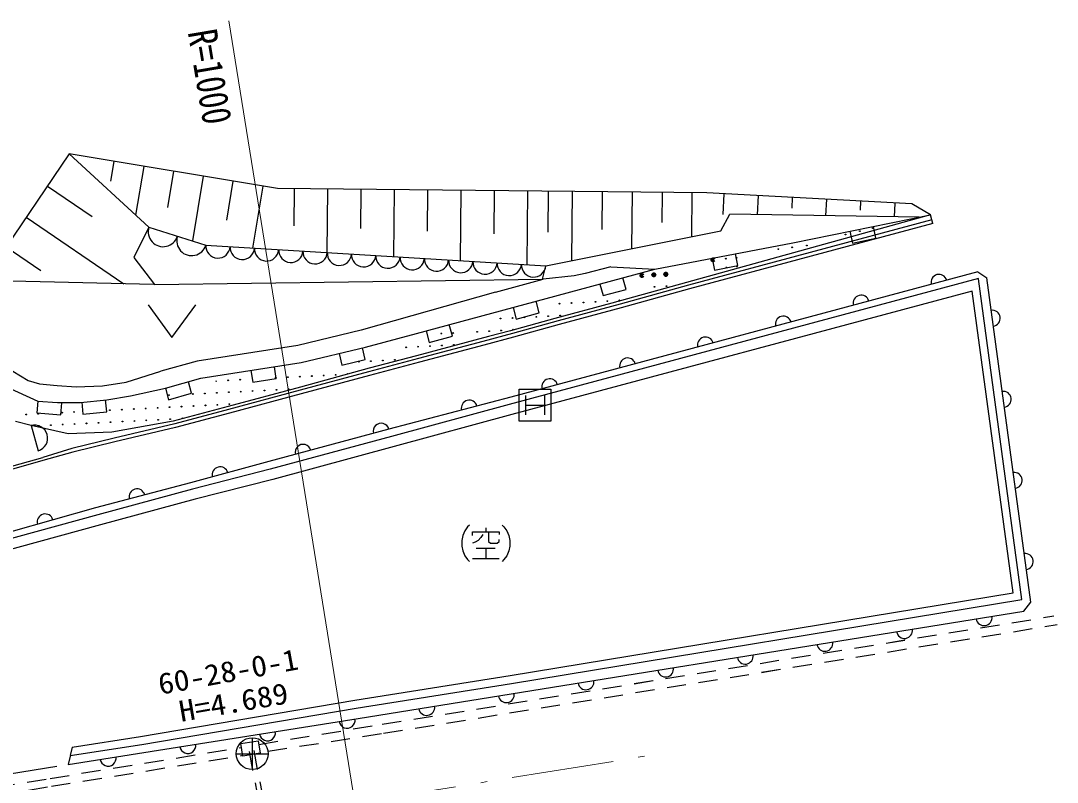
# Model space of a CAD drawing. Units: millimetres, scale not verified. Extents: x 40000 to 680000, y 20000 to 380000.
# Drawn here: x 94507 to 159504, y 270373 to 318107 of the extents above; entities that cross this region are included whole.
import ezdxf
from ezdxf.enums import TextEntityAlignment as Align

# ---------------------------------------------------------------- set-up
doc = ezdxf.new("R2010")
doc.units = ezdxf.units.MM
doc.header["$LTSCALE"] = 1000
for name, pattern in [('USER1', [2, 1.2, -0.8]), ('USER2', [10, 6.4, -1.6, 0.4, -1.6]), ('USER3', [4, 3, -1])]:
    doc.linetypes.add(name, pattern=pattern)
for name, color, linetype, lineweight in [('M-BGD', 7, 'Continuous', 25), ('M-BMK', 2, 'USER2', 13), ('M-BMK-SRVR', 3, 'Continuous', 25), ('M-STR-HTXT', 7, 'Continuous', 13), ('M-STR-STR3', 7, 'Continuous', 25), ('M-TTL', 2, 'Continuous', 140)]:
    doc.layers.add(name, color=color, linetype=linetype, lineweight=lineweight)
doc.styles.add('ＭＳ ゴシック', font='')
doc.styles.get('ＭＳ ゴシック').set_extended_font_data('MS Gothic')

msp = doc.modelspace()

# ---------------------------------------------------------------- linework, layer by layer
at = {"layer": 'M-BGD'}
for p, q in [((97549, 309755), (92157, 301832)), ((97549, 309755), (92157, 301832)), ((97549, 309755), (102542, 305161)), ((97549, 309755), (102542, 305161)), ((100349, 309290), (100142, 308044)), ((100349, 309290), (100142, 308044)), ((102216, 308980), (101709, 305928)), ((102216, 308980), (101709, 305928)), ((104082, 308670), (103704, 306393)), ((104082, 308670), (103704, 306393)), ((105949, 308360), (105275, 304302)), ((105949, 308360), (105275, 304302)), ((96181, 307745), (98992, 305833)), ((96181, 307745), (98992, 305833)), ((107816, 308051), (107410, 305606)), ((107816, 308051), (107410, 305606)), ((109682, 307741), (109039, 303861)), ((109682, 307741), (109039, 303861)), ((111660, 307575), (111637, 305254)), ((111660, 307575), (111637, 305254)), ((113749, 307555), (113710, 303580)), ((113749, 307555), (113710, 303580)), ((115838, 307534), (115814, 305086)), ((115838, 307534), (115814, 305086)), ((117926, 307513), (117885, 303329)), ((117926, 307513), (117885, 303329)), ((120015, 307493), (119990, 304919)), ((120015, 307493), (119990, 304919)), ((122104, 307472), (122061, 303078)), ((122104, 307472), (122061, 303078)), ((124193, 307451), (124166, 304752)), ((124193, 307451), (124166, 304752)), ((126282, 307431), (126236, 302826)), ((126282, 307431), (126236, 302826)), ((127576, 304848), (127602, 307418)), ((127576, 304848), (127602, 307418)), ((129094, 307403), (129052, 303076)), ((129094, 307403), (129052, 303076)), ((130970, 307384), (130946, 305023)), ((130970, 307384), (130946, 305023)), ((132845, 307366), (132810, 303821)), ((132845, 307366), (132810, 303821)), ((134720, 307347), (134701, 305455)), ((134720, 307347), (134701, 305455)), ((136595, 307329), (136568, 304566)), ((136595, 307329), (136568, 304566)), ((138604, 307262), (138533, 305955)), ((138604, 307262), (138533, 305955)), ((140747, 307146), (140682, 305950)), ((140747, 307146), (140682, 305950)), ((142889, 307030), (142853, 306362)), ((142889, 307030), (142853, 306362)), ((145032, 306914), (144976, 305885)), ((145032, 306914), (144976, 305885)), ((147174, 306798), (147144, 306230)), ((147174, 306798), (147144, 306230)), ((149317, 306682), (149270, 305819)), ((149317, 306682), (149270, 305819)), ((94853, 305793), (100982, 301623)), ((94853, 305793), (100982, 301623)), ((151552, 305940), (136262, 301702)), ((151552, 305940), (136262, 301702)), ((138401, 304929), (138976, 305976)), ((138401, 304929), (138976, 305976)), ((150845, 305795), (138976, 305976)), ((150845, 305795), (138976, 305976)), ((142926, 304178), (151552, 305940)), ((142926, 304178), (151552, 305940)), ((102542, 305161), (101608, 303261)), ((102542, 305161), (101608, 303261)), ((127429, 302754), (138401, 304929)), ((127429, 302754), (138401, 304929)), ((93591, 303938), (95766, 302459)), ((93591, 303938), (95766, 302459)), ((134272, 302526), (142926, 304178)), ((134272, 302526), (142926, 304178)), ((101608, 303261), (102890, 301579)), ((101608, 303261), (102890, 301579)), ((154529, 302366), (125239, 294507)), ((154529, 302366), (125239, 294507)), ((127221, 301901), (127429, 302754)), ((127221, 301901), (127429, 302754)), ((131516, 302673), (134272, 302526)), ((131516, 302673), (134272, 302526)), ((154529, 302366), (155079, 302001)), ((154529, 302366), (155079, 302001)), ((102862, 301578), (92157, 301832)), ((102862, 301578), (92157, 301832)), ((102890, 301579), (127221, 301901)), ((102890, 301579), (127221, 301901)), ((124284, 301091), (127273, 301903)), ((124284, 301091), (127273, 301903)), ((129219, 302127), (127273, 301903)), ((129219, 302127), (127273, 301903)), ((157290, 281834), (154563, 301931)), ((157290, 281834), (154563, 301931)), ((157837, 281667), (155079, 302001)), ((157837, 281667), (155079, 302001)), ((156729, 282249), (154163, 301162)), ((156729, 282249), (154163, 301162)), ((93612, 295150), (95585, 294271)), ((93612, 295150), (95585, 294271)), ((99913, 294345), (101400, 294598)), ((99913, 294345), (101400, 294598)), ((126157, 294610), (126157, 293410)), ((126157, 294610), (126157, 293410)), ((127357, 294610), (127357, 293410)), ((127357, 294610), (127357, 293410)), ((95585, 294271), (96821, 294169)), ((95585, 294271), (96821, 294169)), ((96821, 294169), (98256, 294184)), ((96821, 294169), (98256, 294184)), ((98256, 294184), (99913, 294345)), ((98256, 294184), (99913, 294345)), ((126157, 294010), (127357, 294010)), ((126157, 294010), (127357, 294010)), ((95151, 292729), (95601, 291156)), ((95151, 292729), (95601, 291156)), ((92464, 289783), (95896, 290728)), ((92464, 289783), (95896, 290728)), ((95891, 290534), (92570, 289603)), ((95891, 290534), (92570, 289603)), ((123666, 286314), (123666, 286074)), ((123666, 286314), (123666, 286074)), ((123066, 285054), (124266, 285054)), ((123066, 285054), (124266, 285054)), ((123666, 285054), (123666, 284394)), ((123666, 285054), (123666, 284394)), ((122826, 284394), (124506, 284394)), ((122826, 284394), (124506, 284394)), ((125191, 277065), (156729, 282249)), ((125191, 277065), (156729, 282249)), ((157411, 281092), (157837, 281667)), ((157411, 281092), (157837, 281667)), ((97725, 272572), (97611, 272043)), ((97725, 272572), (97611, 272043))]:
    msp.add_line(p, q, dxfattribs=at)
at = {"layer": 'M-BGD', "linetype": 'USER1'}
for p, q in [((109116, 272356), (110846, 263364)), ((108821, 272299), (110552, 263307))]:
    msp.add_line(p, q, dxfattribs=at)
at = {"layer": 'M-BGD', "linetype": 'USER3'}
msp.add_line((93805, 270891), (97490, 271489), dxfattribs=at)
msp.add_line((93805, 270891), (97490, 271489), dxfattribs=at)
at = {"layer": 'M-BGD'}
for points in [[(151703, 305396), (151552, 305940), (150388, 306625), (137533, 307320), (110616, 307586), (97549, 309755)], [(151703, 305396), (151552, 305940), (150388, 306625), (137533, 307320), (110616, 307586), (97549, 309755)], [(151641, 305628), (136382, 301528), (132095, 300350), (128201, 299294), (125339, 298506), (123486, 298006), (119452, 296945), (116317, 296106), (112021, 294946), (107534, 293733), (104164, 292840), (100356, 291949), (97708, 291289), (95896, 290728)], [(151641, 305628), (136382, 301528), (132095, 300350), (128201, 299294)], [(151703, 305396), (136445, 301296), (132158, 300118), (128265, 299062), (125402, 298274), (123548, 297774), (119514, 296713), (116379, 295874), (112083, 294714), (107596, 293501), (104222, 292607), (100412, 291715), (97769, 291057), (95891, 290534)], [(102542, 305161), (106115, 304037), (127429, 302754)], [(102542, 305161), (106115, 304037), (127429, 302754)], [(146504, 304909), (146655, 304174), (148124, 304474), (147974, 305209)], [(146504, 304909), (146655, 304174), (148124, 304474), (147974, 305209)], [(137862, 303212), (138003, 302475), (139476, 302756), (139336, 303493)], [(137862, 303212), (138003, 302475), (139476, 302756), (139336, 303493)], [(101400, 294598), (103578, 295075), (105807, 295699), (112090, 296679), (116125, 297651), (119320, 298503), (134272, 302526)], [(101400, 294598), (103578, 295075), (105807, 295699), (112090, 296679), (116125, 297651), (119320, 298503), (134272, 302526)], [(131516, 302673), (129910, 302253), (129219, 302127)], [(131516, 302673), (129910, 302253), (129219, 302127)], [(136262, 301702), (131571, 300410), (127992, 299442), (125208, 298677), (123837, 298322), (119324, 297109), (116356, 296326), (112044, 295131), (107514, 293929), (104073, 293003), (100224, 292315), (97471, 292211), (95151, 292729), (94184, 292983)], [(136262, 301702), (131571, 300410), (127992, 299442), (125208, 298677), (123837, 298322), (119324, 297109), (116356, 296326), (112044, 295131), (107514, 293929), (104073, 293003), (100224, 292315), (97471, 292211), (95151, 292729), (94184, 292983)], [(154562, 301942), (125140, 294056), (117748, 292056), (110140, 289990), (105284, 288742), (99336, 287127)], [(154562, 301942), (125140, 294056), (117748, 292056), (110140, 289990), (105284, 288742), (99336, 287127)], [(130824, 301598), (131019, 300874), (132467, 301264), (132272, 301988)], [(130824, 301598), (131019, 300874), (132467, 301264), (132272, 301988)], [(154163, 301162), (125309, 293428), (117918, 291428), (110306, 289361), (105450, 288113), (99507, 286500)], [(154163, 301162), (125309, 293428), (117918, 291428), (110306, 289361), (105450, 288113), (99507, 286500)], [(124281, 301089), (115854, 298717), (111876, 297758), (105573, 296776), (103282, 296134)], [(124281, 301089), (115854, 298717), (111876, 297758), (105573, 296776), (103282, 296134)], [(102490, 300292), (103990, 298252), (105490, 300292)], [(102490, 300292), (103990, 298252), (105490, 300292)], [(125377, 300133), (125572, 299409), (127020, 299798), (126825, 300523)], [(125377, 300133), (125572, 299409), (127020, 299798), (126825, 300523)], [(128265, 299062), (125402, 298274), (123548, 297774), (119514, 296713), (116379, 295874), (112083, 294714), (107596, 293501), (104222, 292607), (100412, 291715), (97769, 291057), (95891, 290534)], [(119930, 298667), (120125, 297943), (121573, 298333), (121379, 299057)], [(119930, 298667), (120125, 297943), (121573, 298333), (121379, 299057)], [(125339, 298506), (123486, 298006), (119452, 296945), (116317, 296106), (112021, 294946), (107534, 293733), (104164, 292840), (100356, 291949), (97708, 291289), (95896, 290728)], [(114470, 297252), (114646, 296523), (116104, 296874), (115928, 297603)], [(114470, 297252), (114646, 296523), (116104, 296874), (115928, 297603)], [(93038, 296723), (94982, 295548), (95685, 295341), (96792, 295252), (97988, 295159), (99630, 295218), (101112, 295459), (103282, 296134)], [(93038, 296723), (94982, 295548), (95685, 295341), (96792, 295252), (97988, 295159), (99630, 295218), (101112, 295459), (103282, 296134)], [(108936, 296187), (109051, 295446), (110533, 295677), (110418, 296418)], [(108936, 296187), (109051, 295446), (110533, 295677), (110418, 296418)], [(103578, 295075), (103781, 294353), (105225, 294757), (105023, 295480)], [(103578, 295075), (103781, 294353), (105225, 294757), (105023, 295480)], [(125239, 294507), (117590, 292505), (110071, 290476), (105159, 289137), (99188, 287585)], [(125239, 294507), (117590, 292505), (110071, 290476), (105159, 289137), (99188, 287585)], [(95585, 294271), (95523, 293524), (97018, 293401), (97080, 294148)], [(95585, 294271), (95523, 293524), (97018, 293401), (97080, 294148)], [(98338, 294192), (98411, 293445), (99903, 293590), (99831, 294337)], [(98338, 294192), (98411, 293445), (99903, 293590), (99831, 294337)], [(99188, 287585), (93893, 286079), (90028, 285042), (86585, 284074)], [(99188, 287585), (93893, 286079), (90028, 285042), (86585, 284074)], [(99336, 287127), (94162, 285706), (90185, 284650), (86668, 283718), (86223, 283550), (85542, 283222)], [(99336, 287127), (94162, 285706), (90185, 284650), (86668, 283718), (86223, 283550), (85542, 283222)], [(99507, 286500), (94331, 285079), (90351, 284022), (86866, 283098), (85639, 282636)], [(99507, 286500), (94331, 285079), (90351, 284022), (86866, 283098), (85639, 282636)], [(122646, 286494), (122526, 286374), (122346, 286134), (122226, 285834), (122166, 285534), (122166, 285174), (122226, 284874), (122346, 284574), (122526, 284334), (122646, 284214)], [(122646, 286494), (122526, 286374), (122346, 286134), (122226, 285834), (122166, 285534), (122166, 285174), (122226, 284874), (122346, 284574), (122526, 284334), (122646, 284214)], [(122826, 285834), (122826, 286074), (124506, 286074), (124506, 285894)], [(122826, 285834), (122826, 286074), (124506, 286074), (124506, 285894)], [(123846, 286014), (123846, 285474), (123966, 285354), (124386, 285354), (124506, 285474), (124506, 285594)], [(123846, 286014), (123846, 285474), (123966, 285354), (124386, 285354), (124506, 285474), (124506, 285594)], [(124686, 286494), (124806, 286374), (124986, 286134), (125106, 285834), (125166, 285534), (125166, 285174), (125106, 284874), (124986, 284574), (124806, 284334), (124686, 284214)], [(124686, 286494), (124806, 286374), (124986, 286134), (125106, 285834), (125166, 285534), (125166, 285174), (125106, 284874), (124986, 284574), (124806, 284334), (124686, 284214)], [(123486, 285894), (123366, 285714), (123186, 285534), (123006, 285414), (122826, 285354)], [(123486, 285894), (123366, 285714), (123186, 285534), (123006, 285414), (122826, 285354)], [(97725, 272572), (102010, 273237), (115462, 275511), (125191, 277065)], [(97725, 272572), (102010, 273237), (115462, 275511), (125191, 277065)]]:
    msp.add_lwpolyline(points, dxfattribs=at)
for points in [[(125757, 293010), (125757, 295010), (127757, 295010), (127757, 293010)], [(125757, 293010), (125757, 295010), (127757, 295010), (127757, 293010)], [(108443, 272014), (108317, 272804), (109404, 272978), (109530, 272188)], [(108443, 272014), (108317, 272804), (109404, 272978), (109530, 272188)]]:
    msp.add_lwpolyline(points, close=True, dxfattribs=at)
at = {"layer": 'M-BGD', "linetype": 'USER1'}
for points in [[(109439, 272750), (117173, 274007), (159292, 280796)], [(109439, 272750), (117173, 274007), (157916, 280575)], [(110013, 272319), (117264, 273444), (159504, 280253)], [(110013, 272319), (117264, 273444), (158043, 280018)], [(67826, 266591), (71157, 266972), (75145, 267443), (77979, 267787), (83325, 268460), (88988, 269413), (96353, 270615), (108356, 272554)], [(67882, 266094), (71216, 266475), (75206, 266946), (78041, 267291), (83398, 267966), (89069, 268919), (96432, 270122), (108436, 272061)]]:
    msp.add_lwpolyline(points, dxfattribs=at)
at = {"layer": 'M-BGD'}
for centre in [(147128, 304914), (147128, 304914), (147940, 305106), (147940, 305106), (146230, 304710), (146230, 304710), (142013, 303783), (142013, 303783), (142879, 303906), (142879, 303906), (143803, 304019), (143803, 304019), (138718, 303191), (138718, 303191), (139394, 303249), (139394, 303249), (138755, 302640), (138755, 302640), (139423, 302706), (139423, 302706), (134250, 301428), (134250, 301428), (134999, 301466), (134999, 301466), (128295, 300375), (128295, 300375), (129045, 300413), (129045, 300413), (129794, 300451), (129794, 300451), (130542, 300489), (130542, 300489), (131292, 300527), (131292, 300527), (128333, 299626), (128333, 299626), (124588, 299437), (124588, 299437), (125337, 299475), (125337, 299475), (126086, 299513), (126086, 299513), (126835, 299551), (126835, 299551), (127584, 299589), (127584, 299589), (120881, 298499), (120881, 298499), (121630, 298536), (121630, 298536), (123128, 298612), (123128, 298612), (123877, 298650), (123877, 298650), (124626, 298688), (124626, 298688), (119420, 297674), (119420, 297674), (120169, 297712), (120169, 297712), (120919, 297749), (120919, 297749), (121668, 297787), (121668, 297787), (118672, 297636), (118672, 297636), (115713, 296735), (115713, 296735), (116463, 296773), (116463, 296773), (117211, 296811), (117211, 296811), (117960, 296849), (117960, 296849), (110508, 295721), (110508, 295721), (111257, 295759), (111257, 295759), (112006, 295797), (112006, 295797), (112755, 295835), (112755, 295835), (113504, 295872), (113504, 295872), (114253, 295910), (114253, 295910), (107512, 295569), (107512, 295569), (108261, 295607), (108261, 295607), (103804, 294631), (103804, 294631), (105303, 294707), (105303, 294707), (106051, 294744), (106051, 294744), (106800, 294782), (106800, 294782), (107550, 294820), (107550, 294820), (108299, 294858), (108299, 294858), (109048, 294896), (109048, 294896), (109797, 294934), (109797, 294934), (110546, 294972), (110546, 294972), (111295, 295010), (111295, 295010), (101595, 293768), (101595, 293768), (102344, 293806), (102344, 293806), (103093, 293844), (103093, 293844), (103842, 293882), (103842, 293882), (104591, 293920), (104591, 293920), (105340, 293958), (105340, 293958), (106089, 293996), (106089, 293996), (106838, 294033), (106838, 294033), (107587, 294071), (107587, 294071), (94854, 293427), (94854, 293427), (95603, 293465), (95603, 293465), (97101, 293541), (97101, 293541), (97850, 293579), (97850, 293579), (100097, 293692), (100097, 293692), (100846, 293730), (100846, 293730), (103880, 293133), (103880, 293133), (95640, 292716), (95640, 292716), (96390, 292754), (96390, 292754), (97139, 292792), (97139, 292792), (97888, 292830), (97888, 292830), (98637, 292868), (98637, 292868), (99386, 292905), (99386, 292905), (100135, 292943), (100135, 292943), (100884, 292981), (100884, 292981), (101633, 293019), (101633, 293019), (102382, 293057), (102382, 293057), (103131, 293095), (103131, 293095)]:
    msp.add_circle(centre, 24.9, dxfattribs=at)
for centre, radius, start, end in [((103435, 304880), 936, 162.53848, 342.53848), ((103435, 304880), 936, 162.53848, 342.53848), ((105222, 304318), 936, 162.53848, 342.53848), ((105222, 304318), 936, 162.53848, 342.53848), ((106876, 303992), 763, 176.55498, 356.55498), ((106876, 303992), 763, 176.55498, 356.55498), ((108399, 303900), 762, 176.55498, 356.55498), ((108399, 303900), 762, 176.55498, 356.55498), ((109921, 303808), 763, 176.55498, 356.55498), ((109921, 303808), 763, 176.55498, 356.55498), ((111443, 303717), 762, 176.55498, 356.55498), ((111443, 303717), 762, 176.55498, 356.55498), ((112966, 303625), 763, 176.55498, 356.55498), ((112966, 303625), 763, 176.55498, 356.55498), ((114488, 303533), 763, 176.55498, 356.55498), ((114488, 303533), 763, 176.55498, 356.55498), ((116011, 303442), 762, 176.55498, 356.55498), ((116011, 303442), 762, 176.55498, 356.55498), ((117533, 303350), 763, 176.55498, 356.55498), ((117533, 303350), 763, 176.55498, 356.55498), ((119055, 303258), 762, 176.55498, 356.55498), ((119055, 303258), 762, 176.55498, 356.55498), ((120578, 303167), 763, 176.55498, 356.55498), ((120578, 303167), 763, 176.55498, 356.55498), ((122100, 303075), 763, 176.55498, 356.55498), ((122100, 303075), 763, 176.55498, 356.55498), ((123623, 302983), 762, 176.55498, 356.55498), ((123623, 302983), 762, 176.55498, 356.55498), ((125145, 302892), 763, 176.55498, 356.55498), ((125145, 302892), 763, 176.55498, 356.55498), ((126667, 302800), 762, 176.55498, 356.55498), ((126667, 302800), 762, 176.55498, 356.55498), ((152088, 301711), 500, 15.02159, 195.02159), ((152088, 301711), 500, 15.02159, 195.02159), ((132041, 300565), 24.9, 295.15747, 275.63647), ((132041, 300565), 24.9, 295.15747, 275.63647), ((147206, 300401), 500, 15.02159, 195.02159), ((147206, 300401), 500, 15.02159, 195.02159), ((155424, 299459), 500, 277.72636, 97.72636), ((155424, 299459), 500, 277.72636, 97.72636), ((142325, 299091), 500, 15.02159, 195.02159), ((142325, 299091), 500, 15.02159, 195.02159), ((125375, 298726), 24.9, 10.02124, 200.66626), ((125375, 298726), 24.9, 10.02124, 200.66626), ((137443, 297781), 500, 15.02159, 195.02159), ((137443, 297781), 500, 15.02159, 195.02159), ((132561, 296471), 500, 15.02159, 195.02159), ((132561, 296471), 500, 15.02159, 195.02159), ((115002, 295948), 24.9, 20.81665, 190.16406), ((115002, 295948), 24.9, 20.81665, 190.16406), ((106763, 295531), 24.9, 184.00073, 14.0238), ((106763, 295531), 24.9, 184.00073, 14.0238), ((127680, 295162), 500, 15.02159, 195.02159), ((127680, 295162), 500, 15.02159, 195.02159), ((156113, 294375), 500, 277.72636, 97.72636), ((156113, 294375), 500, 277.72636, 97.72636), ((122631, 293824), 500, 14.66287, 194.66287), ((122631, 293824), 500, 14.66287, 194.66287), ((104629, 293171), 24.9, 331.56616, 238.55493), ((104629, 293171), 24.9, 331.56616, 238.55493), ((95376, 291943), 818, 285.97996, 105.97996), ((95376, 291943), 818, 285.97996, 105.97996), ((117108, 292375), 500, 15.10525, 195.10525), ((117108, 292375), 500, 15.10525, 195.10525), ((112211, 291053), 500, 15.10525, 195.10525), ((112211, 291053), 500, 15.10525, 195.10525), ((107009, 289641), 500, 15.24588, 195.24588), ((107009, 289641), 500, 15.24588, 195.24588), ((156803, 289292), 500, 277.72636, 97.72636), ((156803, 289292), 500, 277.72636, 97.72636), ((101797, 288263), 500, 14.56676, 194.56676), ((101797, 288263), 500, 14.56676, 194.56676), ((96042, 286690), 500, 15.87525, 195.87525), ((96042, 286690), 500, 15.87525, 195.87525), ((157493, 284209), 500, 277.72636, 97.72636), ((157493, 284209), 500, 277.72636, 97.72636)]:
    msp.add_arc(centre, radius, start, end, dxfattribs=at)
at = {"layer": 'M-BMK'}
msp.add_line((115458, 269074), (134913, 272211), dxfattribs=at)
at = {"layer": 'M-BMK-SRVR'}
for p, q in [((109024, 273165), (109024, 271165)), ((109024, 273165), (109024, 271165)), ((108024, 272165), (110024, 272165)), ((108024, 272165), (110024, 272165))]:
    msp.add_line(p, q, dxfattribs=at)
msp.add_circle((109024, 272165), 1000, dxfattribs=at)
msp.add_circle((109024, 272165), 1000, dxfattribs=at)
at = {"layer": 'M-STR-HTXT'}
msp.add_line((107557, 318107), (115462, 269075), dxfattribs=at)
at = {"layer": 'M-STR-STR3'}
msp.add_line((97605, 272017), (97490, 271489), dxfattribs=at)
msp.add_line((97605, 272017), (97490, 271489), dxfattribs=at)
for points in [[(97612, 272048), (102090, 272743), (115543, 275017), (125271, 276571), (157290, 281834)], [(97612, 272048), (102090, 272743), (115543, 275017), (125271, 276571), (157290, 281834)], [(97490, 271489), (115666, 274371), (157411, 281092)], [(97490, 271489), (115666, 274371), (157411, 281092)]]:
    msp.add_lwpolyline(points, dxfattribs=at)
for centre, start, end in [((154915, 280690), 189.14617, 9.14617), ((154915, 280690), 189.14617, 9.14617), ((149922, 279886), 189.14617, 9.14617), ((149922, 279886), 189.14617, 9.14617), ((144929, 279082), 189.14617, 9.14617), ((144929, 279082), 189.14617, 9.14617), ((139936, 278279), 189.14617, 9.14617), ((139936, 278279), 189.14617, 9.14617), ((134943, 277475), 189.14617, 9.14617), ((134943, 277475), 189.14617, 9.14617), ((129950, 276671), 189.14617, 9.14617), ((129950, 276671), 189.14617, 9.14617), ((124958, 275867), 189.14617, 9.14617), ((124958, 275867), 189.14617, 9.14617), ((119965, 275063), 189.14617, 9.14617), ((119965, 275063), 189.14617, 9.14617), ((114972, 274261), 189.0116, 9.0116), ((114972, 274261), 189.0116, 9.0116), ((109977, 273469), 189.0116, 9.0116), ((109977, 273469), 189.0116, 9.0116), ((104982, 272677), 189.0116, 9.0116), ((104982, 272677), 189.0116, 9.0116), ((99988, 271885), 189.0116, 9.0116), ((99988, 271885), 189.0116, 9.0116)]:
    msp.add_arc(centre, 500, start, end, dxfattribs=at)
at = {"layer": 'M-TTL'}
for centre in [(137919, 303115), (137919, 303115), (134961, 302215), (134961, 302215), (133463, 302139), (133463, 302139), (134212, 302177), (134212, 302177)]:
    msp.add_circle(centre, 24.9, dxfattribs=at)

# ---------------------------------------------------------------- texts
at = {"layer": 'M-BMK-SRVR', "style": 'ＭＳ ゴシック', "width": 1.1}
for s, rotation, p in [('60-28-0-1', 10.4, (103325, 275466)), ('60-28-0-1', 10.4, (103325, 275466)), ('H=4.689', 9.8, (104625, 273766)), ('H=4.689', 9.8, (104625, 273766))]:
    msp.add_text(s, height=1320, rotation=rotation, dxfattribs=at).set_placement(p, align=Align.BOTTOM_LEFT)
at = {"layer": 'M-STR-HTXT', "style": 'ＭＳ ゴシック', "width": 0.8}
msp.add_text('R=1000', height=1833, rotation=279.6, dxfattribs=at).set_placement((104434, 317311), align=Align.BOTTOM_LEFT)

doc.saveas('drawing.dxf')
